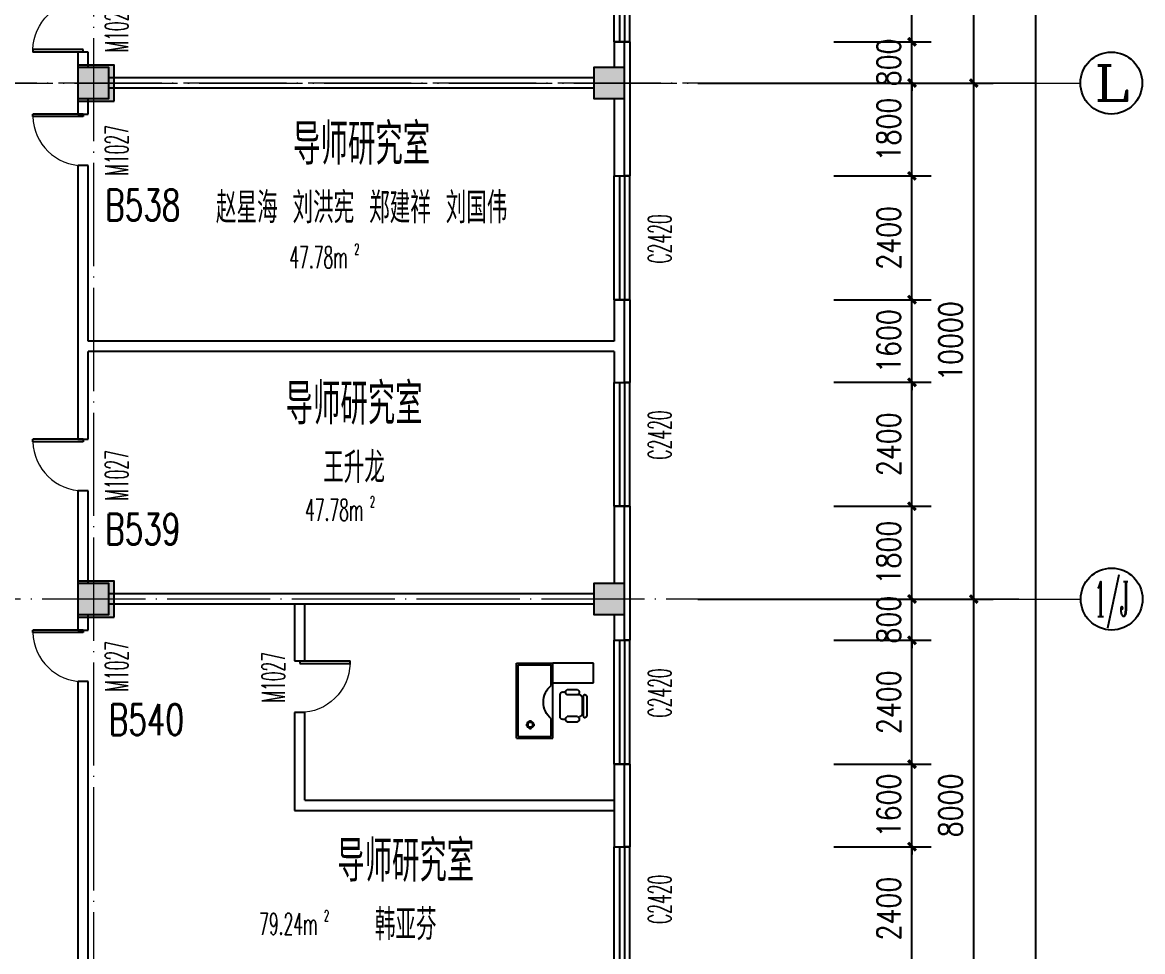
# Model space of a CAD drawing. Extents: x 1417642 to 3570900, y 124798 to 1191112.
# Drawn here: x 1577225 to 1598947, y 192000 to 210008 of the extents above; entities that cross this region are included whole.
import ezdxf
from ezdxf.enums import TextEntityAlignment as Align

# ---------------------------------------------------------------- set-up
doc = ezdxf.new("R2010")
doc.units = 0
doc.header["$LTSCALE"] = 1000
doc.header["$MEASUREMENT"] = 0
doc.linetypes.add('DOTE', pattern=[2.42, 2, -0.2, 0.02, -0.2])
doc.layers.get('0').update_dxf_attribs({"linetype": 'CONTINUOUS'})
doc.layers.get('Defpoints').update_dxf_attribs({"linetype": 'CONTINUOUS'})
for name, color, linetype in [('00家具', 144, 'CONTINUOUS'), ('AXIS', 3, 'CONTINUOUS'), ('AXIS_TEXT', 7, 'CONTINUOUS'), ('colu', 2, 'CONTINUOUS'), ('COLUMN', 9, 'CONTINUOUS'), ('DOTE', 1, 'DOTE'), ('FUR', 2, 'CONTINUOUS'), ('IFF-FURN', 6, 'CONTINUOUS'), ('PUB_DIM', 3, 'CONTINUOUS'), ('PUB_HATCH', 8, 'CONTINUOUS'), ('PUB_TEXT', 40, 'CONTINUOUS'), ('SPACE', 7, 'CONTINUOUS'), ('SURFACE', 6, 'CONTINUOUS'), ('tiaozheng', 20, 'CONTINUOUS'), ('WALL', 4, 'CONTINUOUS'), ('WALL-MOVE', 6, 'CONTINUOUS'), ('WINDOW', 2, 'CONTINUOUS'), ('WINDOW_TEXT', 7, 'CONTINUOUS'), ('填充', 252, 'CONTINUOUS'), ('柱填充', 8, 'CONTINUOUS')]:
    doc.layers.add(name, color=color, linetype=linetype)
doc.styles.add('_TCH_AXIS', font='COMPLEX', dxfattribs={"bigfont": 'GBCBIG'})
doc.styles.add('_TCH_SPACE', font='ROMANS', dxfattribs={"width": 0.7, "height": 5, "bigfont": 'Z'})
doc.styles.add('_TCH_WINDOW', font='ROMANS.shx', dxfattribs={"width": 0.7, "height": 400, "bigfont": 'Z.shx'})
doc.styles.add('DIM_FONT', font='SIMPLEX.shx', dxfattribs={"width": 0.8})
doc.styles.add('Z', font='ROMANS', dxfattribs={"width": 0.7, "bigfont": 'Z'})
doc.dimstyles.new('DIMN150', dxfattribs={"dimscale": 1.5, "dimtxt": 300, "dimasz": 100, "dimexe": 250, "dimexo": 300, "dimgap": 150, "dimtad": 1, "dimdec": 0, "dimzin": 0, "dimdsep": 46, "dimtxsty": 'DIM_FONT', "dimblk": 'ARCHTICK', "dimcen": 0.09, "dimdle": 1.5, "dimclrt": 7, "dimazin": 2, "dimtfac": 1, "dimtdec": 0, "dimtix": 1, "dimtmove": 2, "dimatfit": 3, "dimldrblk": 'ARCHTICK', "dimfxl": 1, "dimtolj": 1, "dimtzin": 0, "dimarcsym": 0})

# ---------------------------------------------------------------- blocks, each defined once
blk = doc.blocks.new('A$C76F941A3')
at = {"layer": '00家具', "color": 2, "linetype": 'ByBlock'}
for p, q in [((0, 1452), (0, 0)), ((0, 1452), (700, 1452)), ((30, 1422), (30, 30)), ((30, 1422), (670, 1422)), ((670, 1422), (670, 1076)), ((700, 1452), (700, 0)), ((950, 1088), (918, 1093)), ((979, 1139), (1184, 1139)), ((846, 1057), (846, 595)), ((1184, 1036), (979, 1036)), ((1197, 1046), (1217, 1043)), ((1275, 669), (1275, 984)), ((1292, 639), (1292, 1028)), ((1360, 639), (1360, 1028)), ((950, 565), (918, 559)), ((1184, 616), (979, 616)), ((979, 513), (1184, 513)), ((1197, 606), (1217, 610)), ((670, 433), (670, 30)), ((700, 383), (1495, 383)), ((1495, 383), (1495, 0)), ((0, 0), (700, 0)), ((30, 30), (670, 30)), ((1495, 0), (700, 0))]:
    blk.add_line(p, q, dxfattribs=at)
for centre, radius, start, end in [((905, 1028), 66.3, 78.4473, 153.8516), ((1011, 1088), 60.6, 121.8879, 238.1121), ((1152, 1088), 60.6, 301.8953, 58.1047), ((941, 755), 421, 130.1118, 229.8882), ((1206, 974), 69.4, 7.9219, 80.4409), ((1326, 1023), 34.7, 8.7722, 171.2278), ((1206, 678), 69.4, 279.5599, 352.0778), ((905, 624), 66.3, 206.1484, 281.5527), ((1011, 565), 60.6, 121.8879, 238.1121), ((1152, 565), 60.6, 301.8953, 58.1047), ((1326, 645), 34.7, 188.7714, 351.2286)]:
    blk.add_arc(centre, radius, start, end, dxfattribs=at)
at = {"layer": 'FUR', "color": 4}
for p, q in [((179, 1192), (236, 1192)), ((265, 1221), (265, 1288)), ((265, 1104), (265, 1163)), ((295, 1192), (353, 1192))]:
    blk.add_line(p, q, dxfattribs=at)
for radius in [66.6, 53.9]:
    blk.add_circle((265, 1192), radius, dxfattribs=at)
blk = doc.blocks.new('i89')
at = {"layer": '柱填充'}
h = blk.add_hatch(color=256, dxfattribs=at)
h.paths.add_polyline_path([(1555333, 501498), (1555333, 502098), (1554733, 502098), (1554733, 501498)])
h.paths.add_polyline_path([(1525733, 501498), (1525733, 502098), (1525133, 502098), (1525133, 501498)])
h.paths.add_polyline_path([(1517733, 501498), (1517733, 502098), (1517133, 502098), (1517133, 501498)])
h.paths.add_polyline_path([(1509733, 501498), (1509733, 502098), (1509133, 502098), (1509133, 501498)])
h.paths.add_polyline_path([(1501733, 501498), (1501733, 502098), (1501133, 502098), (1501133, 501498)])
h.paths.add_polyline_path([(1498133, 501498), (1498133, 502098), (1497533, 502098), (1497533, 501498)])
h.paths.add_polyline_path([(1498133, 529448), (1498133, 530148), (1497433, 530148), (1497433, 529448)])
h.paths.add_polyline_path([(1498133, 537448), (1498133, 538148), (1497433, 538148), (1497433, 537448)])
h.paths.add_polyline_path([(1541783, 545398), (1541783, 546098), (1541083, 546098), (1541083, 545398)])
h.paths.add_polyline_path([(1565333, 559098), (1565333, 559698), (1564733, 559698), (1564733, 559098)])
h.paths.add_polyline_path([(1565383, 549098), (1565383, 549798), (1564683, 549798), (1564683, 549098)])
h.paths.add_polyline_path([(1565333, 545498), (1565333, 546098), (1564733, 546098), (1564733, 545498)])
h.paths.add_polyline_path([(1565383, 538098), (1564683, 538098), (1564683, 537498), (1565383, 537498)])
h.paths.add_polyline_path([(1565333, 529498), (1565333, 530098), (1564733, 530098), (1564733, 529498)])
h.paths.add_polyline_path([(1565333, 519498), (1565333, 520098), (1564733, 520098), (1564733, 519498)])
h.paths.add_polyline_path([(1565333, 511498), (1565333, 512098), (1564733, 512098), (1564733, 511498)])
h.paths.add_polyline_path([(1565333, 501498), (1565333, 502098), (1564733, 502098), (1564733, 501498)])
h.paths.add_polyline_path([(1555333, 559098), (1555333, 559698), (1554733, 559698), (1554733, 559098)])
h.paths.add_polyline_path([(1555333, 549098), (1555333, 549698), (1554733, 549698), (1554733, 549098)])
h.paths.add_polyline_path([(1555333, 545498), (1555333, 546098), (1554733, 546098), (1554733, 545498)])
h.paths.add_polyline_path([(1555333, 537498), (1555333, 538098), (1554733, 538098), (1554733, 537498)])
h.paths.add_polyline_path([(1555433, 529448), (1555433, 530148), (1554733, 530148), (1554733, 529448)])
h.paths.add_polyline_path([(1555433, 519448), (1555433, 520148), (1554733, 520148), (1554733, 519448)])
h.paths.add_polyline_path([(1555433, 511498), (1555433, 512198), (1554733, 512198), (1554733, 511498)])
h.paths.add_polyline_path([(1551733, 557298), (1551733, 557898), (1551133, 557898), (1551133, 557298)])
h.paths.add_polyline_path([(1551783, 549098), (1551783, 549798), (1551083, 549798), (1551083, 549098)])
h.paths.add_polyline_path([(1551733, 545498), (1551733, 546098), (1551133, 546098), (1551133, 545498)])
h.paths.add_polyline_path([(1551733, 537498), (1551733, 538098), (1551133, 538098), (1551133, 537498)])
h.paths.add_polyline_path([(1551733, 529498), (1551733, 530098), (1551133, 530098), (1551133, 529498)])
h.paths.add_polyline_path([(1551733, 519498), (1551733, 520098), (1551133, 520098), (1551133, 519498)])
h.paths.add_polyline_path([(1551783, 511498), (1551783, 512198), (1551083, 512198), (1551083, 511498)])
h.paths.add_polyline_path([(1551733, 501498), (1551733, 502098), (1551133, 502098), (1551133, 501498)])
h.paths.add_polyline_path([(1541733, 559098), (1541733, 559698), (1541133, 559698), (1541133, 559098)])
h.paths.add_polyline_path([(1541733, 557298), (1541733, 557898), (1541133, 557898), (1541133, 557298)])
h.paths.add_polyline_path([(1541783, 549098), (1541783, 549798), (1541083, 549798), (1541083, 549098)])
h.paths.add_polyline_path([(1541733, 537498), (1541733, 538298), (1541133, 538298), (1541133, 537498)])
h.paths.add_polyline_path([(1541733, 519298), (1541733, 520098), (1541133, 520098), (1541133, 519298)])
h.paths.add_polyline_path([(1541833, 511498), (1541833, 512298), (1541033, 512298), (1541033, 511498)])
h.paths.add_polyline_path([(1541733, 501498), (1541733, 502098), (1541133, 502098), (1541133, 501498)])
h.paths.add_polyline_path([(1533733, 559098), (1533733, 559698), (1533133, 559698), (1533133, 559098)])
h.paths.add_polyline_path([(1533783, 549098), (1533783, 549798), (1533083, 549798), (1533083, 549098)])
h.paths.add_polyline_path([(1533733, 545498), (1533733, 546098), (1533133, 546098), (1533133, 545498)])
h.paths.add_polyline_path([(1533733, 537498), (1533733, 538298), (1533133, 538298), (1533133, 537498)])
h.paths.add_polyline_path([(1533733, 519298), (1533733, 520098), (1533133, 520098), (1533133, 519298)])
h.paths.add_polyline_path([(1533833, 511498), (1533833, 512298), (1533033, 512298), (1533033, 511498)])
h.paths.add_polyline_path([(1533733, 501498), (1533733, 502098), (1533133, 502098), (1533133, 501498)])
h.paths.add_polyline_path([(1525733, 559098), (1525733, 559698), (1525133, 559698), (1525133, 559098)])
h.paths.add_polyline_path([(1525783, 549098), (1525783, 549798), (1525083, 549798), (1525083, 549098)])
h.paths.add_polyline_path([(1525733, 545498), (1525733, 546098), (1525133, 546098), (1525133, 545498)])
h.paths.add_polyline_path([(1525733, 537498), (1525733, 538298), (1525133, 538298), (1525133, 537498)])
h.paths.add_polyline_path([(1525733, 519298), (1525733, 520098), (1525133, 520098), (1525133, 519298)])
h.paths.add_polyline_path([(1525833, 511498), (1525833, 512298), (1525033, 512298), (1525033, 511498)])
h.paths.add_polyline_path([(1517733, 559098), (1517733, 559698), (1517133, 559698), (1517133, 559098)])
h.paths.add_polyline_path([(1517783, 549098), (1517783, 549798), (1517083, 549798), (1517083, 549098)])
h.paths.add_polyline_path([(1517733, 545498), (1517733, 546098), (1517133, 546098), (1517133, 545498)])
h.paths.add_polyline_path([(1517733, 537498), (1517733, 538298), (1517133, 538298), (1517133, 537498)])
h.paths.add_polyline_path([(1517733, 519298), (1517733, 520098), (1517133, 520098), (1517133, 519298)])
h.paths.add_polyline_path([(1517833, 511498), (1517833, 512298), (1517033, 512298), (1517033, 511498)])
h.paths.add_polyline_path([(1509733, 559098), (1509733, 559698), (1509133, 559698), (1509133, 559098)])
h.paths.add_polyline_path([(1509783, 549098), (1509783, 549798), (1509083, 549798), (1509083, 549098)])
h.paths.add_polyline_path([(1509733, 545498), (1509733, 546098), (1509133, 546098), (1509133, 545498)])
h.paths.add_polyline_path([(1509733, 537498), (1509733, 538298), (1509133, 538298), (1509133, 537498)])
h.paths.add_polyline_path([(1509733, 519298), (1509733, 520098), (1509133, 520098), (1509133, 519298)])
h.paths.add_polyline_path([(1509833, 511498), (1509833, 512298), (1509033, 512298), (1509033, 511498)])
h.paths.add_polyline_path([(1509733, 480798), (1509733, 481398), (1509133, 481398), (1509133, 480798)])
h.paths.add_polyline_path([(1501733, 559098), (1501733, 559698), (1501133, 559698), (1501133, 559098)])
h.paths.add_polyline_path([(1501733, 549098), (1501733, 549698), (1501133, 549698), (1501133, 549098)])
h.paths.add_polyline_path([(1501733, 545498), (1501733, 546098), (1501133, 546098), (1501133, 545498)])
h.paths.add_polyline_path([(1501733, 537498), (1501733, 538098), (1501133, 538098), (1501133, 537498)])
h.paths.add_polyline_path([(1501733, 529498), (1501733, 530098), (1501133, 530098), (1501133, 529498)])
h.paths.add_polyline_path([(1501733, 519498), (1501733, 520098), (1501133, 520098), (1501133, 519498)])
h.paths.add_polyline_path([(1501833, 511498), (1501833, 512198), (1501133, 512198), (1501133, 511498)])
h.paths.add_polyline_path([(1501733, 480798), (1501733, 481398), (1501133, 481398), (1501133, 480798)])
h.paths.add_polyline_path([(1498133, 559098), (1498133, 559698), (1497533, 559698), (1497533, 559098)])
h.paths.add_polyline_path([(1498183, 549098), (1498183, 549798), (1497483, 549798), (1497483, 549098)])
h.paths.add_polyline_path([(1498133, 545498), (1498133, 546098), (1497533, 546098), (1497533, 545498)])
h.paths.add_polyline_path([(1498133, 519448), (1498133, 520148), (1497433, 520148), (1497433, 519448)])
h.paths.add_polyline_path([(1498133, 511448), (1498133, 512148), (1497433, 512148), (1497433, 511448)])
h.paths.add_polyline_path([(1498133, 480798), (1498133, 481398), (1497533, 481398), (1497533, 480798)])
h.paths.add_polyline_path([(1488133, 559098), (1488133, 559698), (1487533, 559698), (1487533, 559098)])
h.paths.add_polyline_path([(1488233, 549098), (1488233, 549798), (1487533, 549798), (1487533, 549098)])
h.paths.add_polyline_path([(1488133, 545498), (1488133, 546098), (1487533, 546098), (1487533, 545498)])
h.paths.add_polyline_path([(1488133, 537498), (1488133, 538098), (1487533, 538098), (1487533, 537498)])
h.paths.add_polyline_path([(1488133, 529498), (1488133, 530098), (1487533, 530098), (1487533, 529498)])
h.paths.add_polyline_path([(1488133, 519498), (1488133, 520098), (1487533, 520098), (1487533, 519498)])
h.paths.add_polyline_path([(1488133, 511498), (1488133, 512098), (1487533, 512098), (1487533, 511498)])
h.paths.add_polyline_path([(1488133, 501498), (1488133, 502098), (1487533, 502098), (1487533, 501498)])
h.paths.add_polyline_path([(1488133, 480798), (1488133, 481398), (1487533, 481398), (1487533, 480798)])
h.paths.add_polyline_path([(1498133, 484398), (1498133, 485198), (1497433, 485198), (1497433, 484398)])
h.paths.add_polyline_path([(1498134, 496298), (1498134, 497098), (1497433, 497098), (1497433, 496298)])
h.paths.add_polyline_path([(1487533, 497098), (1487533, 496298), (1488233, 496298), (1488233, 497098)])
h.paths.add_polyline_path([(1487533, 485198), (1487533, 484398), (1488233, 484398), (1488233, 485198)])
h.paths.add_polyline_path([(1509733, 496298), (1509733, 497098), (1509033, 497098), (1509033, 496298)])
h.paths.add_polyline_path([(1509733, 484398), (1509733, 485198), (1509033, 485198), (1509033, 484398)])
at = {"layer": 'colu'}
for points in [[(1555433, 529448), (1555433, 530148), (1554733, 530148), (1554733, 529448)], [(1565333, 529498), (1565333, 530098), (1564733, 530098), (1564733, 529498)], [(1555433, 519448), (1555433, 520148), (1554733, 520148), (1554733, 519448)], [(1565333, 519498), (1565333, 520098), (1564733, 520098), (1564733, 519498)]]:
    blk.add_lwpolyline(points, close=True, dxfattribs=at)
blk = doc.blocks.new('_ArchTick')
at = {"color": 0, "linetype": 'ByBlock', "const_width": 0.4}
blk.add_lwpolyline([(-0.5, -0.5), (0.5, 0.5)], dxfattribs=at)
blk = doc.blocks.new('*D264')
at = {"layer": 'Defpoints', "color": 0}
for p in [(1592509, 194033), (1594475, 194033), (1592509, 191633)]:
    blk.add_point(p, dxfattribs=at)
at = {"layer": 'PUB_DIM', "color": 0, "lineweight": -2}
for p, q in [((1592959, 194033), (1594850, 194033)), ((1594475, 191630), (1594475, 194035)), ((1592959, 191633), (1594850, 191633))]:
    blk.add_line(p, q, dxfattribs=at)
at = {"layer": 'PUB_DIM', "color": 0, "lineweight": -2, "xscale": 150, "yscale": 150, "zscale": 150}
for p, rotation in [((1594475, 194033), 90), ((1594475, 191633), 270)]:
    blk.add_blockref('_ArchTick', p, dxfattribs=dict(at, rotation=rotation))
at = {"layer": 'PUB_DIM', "color": 7, "insert": (1594025, 192833), "char_height": 450, "attachment_point": 5, "rotation": 90, "style": 'DIM_FONT'}
blk.add_mtext('\\A1;2400', dxfattribs=at)
blk = doc.blocks.new('*D265')
at = {"layer": 'Defpoints', "color": 0}
for p in [(1592509, 195633), (1594475, 195633), (1592509, 194033)]:
    blk.add_point(p, dxfattribs=at)
at = {"layer": 'PUB_DIM', "color": 0, "lineweight": -2}
for p, q in [((1594475, 195633), (1594475, 195783)), ((1592959, 195633), (1594850, 195633)), ((1594475, 194033), (1594475, 195633)), ((1592959, 194033), (1594850, 194033)), ((1594475, 194033), (1594475, 193883))]:
    blk.add_line(p, q, dxfattribs=at)
at = {"layer": 'PUB_DIM', "color": 0, "lineweight": -2, "xscale": 150, "yscale": 150, "zscale": 150}
for p, rotation in [((1594475, 195633), 270), ((1594475, 194033), 90)]:
    blk.add_blockref('_ArchTick', p, dxfattribs=dict(at, rotation=rotation))
at = {"layer": 'PUB_DIM', "color": 7, "insert": (1594025, 194833), "char_height": 450, "attachment_point": 5, "rotation": 90, "style": 'DIM_FONT'}
blk.add_mtext('\\A1;1600', dxfattribs=at)
blk = doc.blocks.new('*D266')
at = {"layer": 'Defpoints', "color": 0}
for p in [(1592509, 198033), (1594475, 198033), (1592509, 195633)]:
    blk.add_point(p, dxfattribs=at)
at = {"layer": 'PUB_DIM', "color": 0, "lineweight": -2}
for p, q in [((1592959, 198033), (1594850, 198033)), ((1594475, 195630), (1594475, 198035)), ((1592959, 195633), (1594850, 195633))]:
    blk.add_line(p, q, dxfattribs=at)
at = {"layer": 'PUB_DIM', "color": 0, "lineweight": -2, "xscale": 150, "yscale": 150, "zscale": 150}
for p, rotation in [((1594475, 198033), 90), ((1594475, 195633), 270)]:
    blk.add_blockref('_ArchTick', p, dxfattribs=dict(at, rotation=rotation))
at = {"layer": 'PUB_DIM', "color": 7, "insert": (1594025, 196833), "char_height": 450, "attachment_point": 5, "rotation": 90, "style": 'DIM_FONT'}
blk.add_mtext('\\A1;2400', dxfattribs=at)
blk = doc.blocks.new('*D267')
at = {"layer": 'Defpoints', "color": 0}
for p in [(1592509, 198833), (1594475, 198833), (1592509, 198033)]:
    blk.add_point(p, dxfattribs=at)
at = {"layer": 'PUB_DIM', "color": 0, "lineweight": -2}
for p, q in [((1594475, 198833), (1594475, 198983)), ((1592959, 198833), (1594850, 198833)), ((1594475, 198033), (1594475, 198833)), ((1592959, 198033), (1594850, 198033)), ((1594475, 198033), (1594475, 197883))]:
    blk.add_line(p, q, dxfattribs=at)
at = {"layer": 'PUB_DIM', "color": 0, "lineweight": -2, "xscale": 150, "yscale": 150, "zscale": 150}
for p, rotation in [((1594475, 198833), 270), ((1594475, 198033), 90)]:
    blk.add_blockref('_ArchTick', p, dxfattribs=dict(at, rotation=rotation))
at = {"layer": 'PUB_DIM', "color": 7, "insert": (1594025, 198433), "char_height": 450, "attachment_point": 5, "rotation": 90, "style": 'DIM_FONT'}
blk.add_mtext('\\A1;800', dxfattribs=at)
blk = doc.blocks.new('*D268')
at = {"layer": 'Defpoints', "color": 0}
for p in [(1592509, 200633), (1594475, 200633), (1592509, 198833)]:
    blk.add_point(p, dxfattribs=at)
at = {"layer": 'PUB_DIM', "color": 0, "lineweight": -2}
for p, q in [((1592959, 200633), (1594850, 200633)), ((1594475, 198831), (1594475, 200635)), ((1592959, 198833), (1594850, 198833))]:
    blk.add_line(p, q, dxfattribs=at)
at = {"layer": 'PUB_DIM', "color": 0, "lineweight": -2, "xscale": 150, "yscale": 150, "zscale": 150}
for p, rotation in [((1594475, 200633), 90), ((1594475, 198833), 270)]:
    blk.add_blockref('_ArchTick', p, dxfattribs=dict(at, rotation=rotation))
at = {"layer": 'PUB_DIM', "color": 7, "insert": (1594025, 199733), "char_height": 450, "attachment_point": 5, "rotation": 90, "style": 'DIM_FONT'}
blk.add_mtext('\\A1;1800', dxfattribs=at)
blk = doc.blocks.new('*D269')
at = {"layer": 'Defpoints', "color": 0}
for p in [(1592509, 203033), (1594475, 203033), (1592509, 200633)]:
    blk.add_point(p, dxfattribs=at)
at = {"layer": 'PUB_DIM', "color": 0, "lineweight": -2}
for p, q in [((1592959, 203033), (1594850, 203033)), ((1594475, 200630), (1594475, 203035)), ((1592959, 200633), (1594850, 200633))]:
    blk.add_line(p, q, dxfattribs=at)
at = {"layer": 'PUB_DIM', "color": 0, "lineweight": -2, "xscale": 150, "yscale": 150, "zscale": 150}
for p, rotation in [((1594475, 203033), 90), ((1594475, 200633), 270)]:
    blk.add_blockref('_ArchTick', p, dxfattribs=dict(at, rotation=rotation))
at = {"layer": 'PUB_DIM', "color": 7, "insert": (1594025, 201833), "char_height": 450, "attachment_point": 5, "rotation": 90, "style": 'DIM_FONT'}
blk.add_mtext('\\A1;2400', dxfattribs=at)
blk = doc.blocks.new('*D270')
at = {"layer": 'Defpoints', "color": 0}
for p in [(1592509, 204633), (1594475, 204633), (1592509, 203033)]:
    blk.add_point(p, dxfattribs=at)
at = {"layer": 'PUB_DIM', "color": 0, "lineweight": -2}
for p, q in [((1592959, 204633), (1594850, 204633)), ((1594475, 204633), (1594475, 204783)), ((1594475, 203033), (1594475, 204633)), ((1592959, 203033), (1594850, 203033)), ((1594475, 203033), (1594475, 202883))]:
    blk.add_line(p, q, dxfattribs=at)
at = {"layer": 'PUB_DIM', "color": 0, "lineweight": -2, "xscale": 150, "yscale": 150, "zscale": 150}
for p, rotation in [((1594475, 204633), 270), ((1594475, 203033), 90)]:
    blk.add_blockref('_ArchTick', p, dxfattribs=dict(at, rotation=rotation))
at = {"layer": 'PUB_DIM', "color": 7, "insert": (1594025, 203833), "char_height": 450, "attachment_point": 5, "rotation": 90, "style": 'DIM_FONT'}
blk.add_mtext('\\A1;1600', dxfattribs=at)
blk = doc.blocks.new('*D271')
at = {"layer": 'Defpoints', "color": 0}
for p in [(1592509, 207033), (1594475, 207033), (1592509, 204633)]:
    blk.add_point(p, dxfattribs=at)
at = {"layer": 'PUB_DIM', "color": 0, "lineweight": -2}
for p, q in [((1592959, 207033), (1594850, 207033)), ((1594475, 204630), (1594475, 207035)), ((1592959, 204633), (1594850, 204633))]:
    blk.add_line(p, q, dxfattribs=at)
at = {"layer": 'PUB_DIM', "color": 0, "lineweight": -2, "xscale": 150, "yscale": 150, "zscale": 150}
for p, rotation in [((1594475, 207033), 90), ((1594475, 204633), 270)]:
    blk.add_blockref('_ArchTick', p, dxfattribs=dict(at, rotation=rotation))
at = {"layer": 'PUB_DIM', "color": 7, "insert": (1594025, 205833), "char_height": 450, "attachment_point": 5, "rotation": 90, "style": 'DIM_FONT'}
blk.add_mtext('\\A1;2400', dxfattribs=at)
blk = doc.blocks.new('*D272')
at = {"layer": 'Defpoints', "color": 0}
for p in [(1592509, 208833), (1594475, 208833), (1592509, 207033)]:
    blk.add_point(p, dxfattribs=at)
at = {"layer": 'PUB_DIM', "color": 0, "lineweight": -2}
for p, q in [((1592959, 208833), (1594850, 208833)), ((1594475, 207030), (1594475, 208835)), ((1592959, 207033), (1594850, 207033))]:
    blk.add_line(p, q, dxfattribs=at)
at = {"layer": 'PUB_DIM', "color": 0, "lineweight": -2, "xscale": 150, "yscale": 150, "zscale": 150}
for p, rotation in [((1594475, 208833), 90), ((1594475, 207033), 270)]:
    blk.add_blockref('_ArchTick', p, dxfattribs=dict(at, rotation=rotation))
at = {"layer": 'PUB_DIM', "color": 7, "insert": (1594025, 207933), "char_height": 450, "attachment_point": 5, "rotation": 90, "style": 'DIM_FONT'}
blk.add_mtext('\\A1;1800', dxfattribs=at)
blk = doc.blocks.new('*D273')
at = {"layer": 'Defpoints', "color": 0}
for p in [(1592509, 209633), (1594475, 209633), (1592509, 208833)]:
    blk.add_point(p, dxfattribs=at)
at = {"layer": 'PUB_DIM', "color": 0, "lineweight": -2}
for p, q in [((1592959, 209633), (1594850, 209633)), ((1594475, 209633), (1594475, 209783)), ((1594475, 208833), (1594475, 209633)), ((1592959, 208833), (1594850, 208833)), ((1594475, 208833), (1594475, 208683))]:
    blk.add_line(p, q, dxfattribs=at)
at = {"layer": 'PUB_DIM', "color": 0, "lineweight": -2, "xscale": 150, "yscale": 150, "zscale": 150}
for p, rotation in [((1594475, 209633), 270), ((1594475, 208833), 90)]:
    blk.add_blockref('_ArchTick', p, dxfattribs=dict(at, rotation=rotation))
at = {"layer": 'PUB_DIM', "color": 7, "insert": (1594025, 209233), "char_height": 450, "attachment_point": 5, "rotation": 90, "style": 'DIM_FONT'}
blk.add_mtext('\\A1;800', dxfattribs=at)
blk = doc.blocks.new('*D274')
at = {"layer": 'Defpoints', "color": 0}
for p in [(1592509, 212033), (1594475, 212033), (1592509, 209633)]:
    blk.add_point(p, dxfattribs=at)
at = {"layer": 'PUB_DIM', "color": 0, "lineweight": -2}
for p, q in [((1592959, 212033), (1594850, 212033)), ((1594475, 209630), (1594475, 212035)), ((1592959, 209633), (1594850, 209633))]:
    blk.add_line(p, q, dxfattribs=at)
at = {"layer": 'PUB_DIM', "color": 0, "lineweight": -2, "xscale": 150, "yscale": 150, "zscale": 150}
for p, rotation in [((1594475, 212033), 90), ((1594475, 209633), 270)]:
    blk.add_blockref('_ArchTick', p, dxfattribs=dict(at, rotation=rotation))
at = {"layer": 'PUB_DIM', "color": 7, "insert": (1594025, 210833), "char_height": 450, "attachment_point": 5, "rotation": 90, "style": 'DIM_FONT'}
blk.add_mtext('\\A1;2400', dxfattribs=at)
blk = doc.blocks.new('*D318')
at = {"layer": 'Defpoints', "color": 0}
for p in [(1594168, 238433), (1596875, 238433), (1594168, 139833)]:
    blk.add_point(p, dxfattribs=at)
at = {"layer": 'PUB_DIM', "color": 0, "lineweight": -2}
for p, q in [((1594618, 238433), (1597250, 238433)), ((1596875, 139830), (1596875, 238435)), ((1594618, 139833), (1597250, 139833))]:
    blk.add_line(p, q, dxfattribs=at)
at = {"layer": 'PUB_DIM', "color": 0, "lineweight": -2, "xscale": 150, "yscale": 150, "zscale": 150}
for p, rotation in [((1596875, 238433), 90), ((1596875, 139833), 270)]:
    blk.add_blockref('_ArchTick', p, dxfattribs=dict(at, rotation=rotation))
at = {"layer": 'PUB_DIM', "color": 7, "insert": (1596425, 189133), "char_height": 450, "attachment_point": 5, "rotation": 90, "style": 'DIM_FONT'}
blk.add_mtext('\\A1;98600', dxfattribs=at)
blk = doc.blocks.new('*D775')
at = {"layer": 'AXIS', "color": 0, "lineweight": -2}
for p, q in [((1590325, 216833), (1596049, 216833)), ((1595674, 208830), (1595674, 216835)), ((1590325, 208833), (1596049, 208833))]:
    blk.add_line(p, q, dxfattribs=at)
at = {"layer": 'Defpoints', "color": 0}
for p in [(1589875, 216833), (1595674, 216833), (1589875, 208833)]:
    blk.add_point(p, dxfattribs=at)
at = {"layer": 'AXIS', "color": 0, "lineweight": -2, "xscale": 150, "yscale": 150, "zscale": 150}
for p, rotation in [((1595674, 216833), 90), ((1595674, 208833), 270)]:
    blk.add_blockref('_ArchTick', p, dxfattribs=dict(at, rotation=rotation))
at = {"layer": 'AXIS', "color": 7, "insert": (1595224, 212833), "char_height": 450, "attachment_point": 5, "rotation": 90, "style": 'DIM_FONT'}
blk.add_mtext('\\A1;8000', dxfattribs=at)
blk = doc.blocks.new('*D776')
at = {"layer": 'AXIS', "color": 0, "lineweight": -2}
for p, q in [((1590325, 208833), (1596049, 208833)), ((1595674, 198831), (1595674, 208835)), ((1590325, 198833), (1596049, 198833))]:
    blk.add_line(p, q, dxfattribs=at)
at = {"layer": 'Defpoints', "color": 0}
for p in [(1589875, 208833), (1595674, 208833), (1589875, 198833)]:
    blk.add_point(p, dxfattribs=at)
at = {"layer": 'AXIS', "color": 0, "lineweight": -2, "xscale": 150, "yscale": 150, "zscale": 150}
for p, rotation in [((1595674, 208833), 90), ((1595674, 198833), 270)]:
    blk.add_blockref('_ArchTick', p, dxfattribs=dict(at, rotation=rotation))
at = {"layer": 'AXIS', "color": 7, "insert": (1595224, 203833), "char_height": 450, "attachment_point": 5, "rotation": 90, "style": 'DIM_FONT'}
blk.add_mtext('\\A1;10000', dxfattribs=at)
blk = doc.blocks.new('*D777')
at = {"layer": 'AXIS', "color": 0, "lineweight": -2}
for p, q in [((1590325, 198833), (1596049, 198833)), ((1595674, 190831), (1595674, 198835)), ((1590325, 190833), (1596049, 190833))]:
    blk.add_line(p, q, dxfattribs=at)
at = {"layer": 'Defpoints', "color": 0}
for p in [(1589875, 198833), (1595674, 198833), (1589875, 190833)]:
    blk.add_point(p, dxfattribs=at)
at = {"layer": 'AXIS', "color": 0, "lineweight": -2, "xscale": 150, "yscale": 150, "zscale": 150}
for p, rotation in [((1595674, 198833), 90), ((1595674, 190833), 270)]:
    blk.add_blockref('_ArchTick', p, dxfattribs=dict(at, rotation=rotation))
at = {"layer": 'AXIS', "color": 7, "insert": (1595224, 194833), "char_height": 450, "attachment_point": 5, "rotation": 90, "style": 'DIM_FONT'}
blk.add_mtext('\\A1;8000', dxfattribs=at)
blk = doc.blocks.new('_FZH')
blk.add_lwpolyline([(-0.5, -0.5), (0.5, -0.5), (0.5, 0.5), (-0.5, 0.5)], close=True)
at = {"layer": 'PUB_HATCH'}
blk.add_solid([(-0.5, -0.5), (0.5, -0.5), (-0.5, 0.5), (0.5, 0.5)], dxfattribs=at)
blk = doc.blocks.new('$TCHSYS$WIN2D')
for p, q in [((-0.5, 0.5), (0.5, 0.5)), ((-0.5, 0.5), (-0.5, -0.5)), ((0.5, 0.5), (0.5, -0.5)), ((0.5, 0.1667), (-0.5, 0.1667)), ((0.5, -0.1667), (-0.5, -0.1667)), ((-0.5, -0.5), (0.5, -0.5))]:
    blk.add_line(p, q)
blk = doc.blocks.new('$DorLib2D$00000001')
for p, q in [((0.45, 0.975), (0.5, 0.975)), ((0.45, 0), (0.45, 0.975)), ((0.5, 0), (0.5, 0.975)), ((0.5, 0), (0.45, 0))]:
    blk.add_line(p, q)
at = {"lineweight": 13}
blk.add_arc((0.475, 0), 0.975, 91.4693, 180, dxfattribs=at)

msp = doc.modelspace()

# ---------------------------------------------------------------- linework, layer by layer
at = {"layer": 'AXIS', "lineweight": 0}
for p, q in [((1592616.2, 208832.7), (1597740.8, 208832.7)), ((1592622.6, 198832.8), (1597747.3, 198832.8))]:
    msp.add_line(p, q, dxfattribs=at)
at = {"layer": 'AXIS'}
for centre in [(1598340.8, 208832.7), (1598347.3, 198832.8)]:
    msp.add_circle(centre, 600, dxfattribs=at)
at = {"layer": 'DOTE', "lineweight": 0}
for points in [[(1578603.1, 243584), (1578603.1, 132632.2)], [(1596866.6, 208832.7), (1501603.1, 208832.7)], [(1527415.7, 208832.7), (1596018.3, 208832.7)], [(1596549.7, 198832.6), (1501403.1, 198832.7)]]:
    msp.add_lwpolyline(points, dxfattribs=at)
at = {"layer": 'SURFACE'}
for p, q in [((1589003.1, 209632.7), (1588903.1, 209632.7)), ((1589003.1, 209632.7), (1589003.1, 208832.7)), ((1589003.1, 208832.7), (1589003.1, 207032.7)), ((1589003.1, 207032.7), (1588903.1, 207032.7)), ((1589003.1, 204632.7), (1588903.1, 204632.7)), ((1589003.1, 204632.7), (1589003.1, 203732.7)), ((1589003.1, 203732.7), (1589003.1, 203032.7)), ((1589003.1, 203032.7), (1588903.1, 203032.7)), ((1589003.1, 200632.7), (1588903.1, 200632.7)), ((1589003.1, 200632.7), (1589003.1, 198832.7)), ((1589003.1, 198832.7), (1589003.1, 198032.7)), ((1589003.1, 198032.7), (1588903.1, 198032.7)), ((1589003.1, 195632.7), (1588903.1, 195632.7)), ((1589003.1, 195632.7), (1589003.1, 194832.7)), ((1589003.1, 194832.7), (1589003.1, 194032.7)), ((1589003.1, 194032.7), (1588903.1, 194032.7))]:
    msp.add_line(p, q, dxfattribs=at)
at = {"layer": 'WALL'}
for p, q in [((1588903.1, 209632.7), (1588703.1, 209632.7)), ((1588703.1, 209632.7), (1588703.1, 209132.7)), ((1588903.1, 209132.7), (1588903.1, 209632.7)), ((1578503.1, 209432.7), (1578303.1, 209432.7)), ((1578303.1, 209432.7), (1578303.1, 209132.7)), ((1578503.1, 209132.7), (1578503.1, 209432.7)), ((1588303.1, 208932.7), (1578903.1, 208932.7)), ((1578303.1, 208532.7), (1578303.1, 208232.7)), ((1578503.1, 208232.7), (1578503.1, 208532.7)), ((1588303.1, 208732.7), (1578903.1, 208732.7)), ((1588703.1, 208532.7), (1588703.1, 207032.7)), ((1588903.1, 207032.7), (1588903.1, 208532.7)), ((1578303.1, 208232.7), (1578503.1, 208232.7)), ((1578503.1, 207232.7), (1578303.1, 207232.7)), ((1578303.1, 207232.7), (1578303.1, 203732.7)), ((1578503.1, 203832.7), (1578503.1, 207232.7)), ((1588703.1, 207032.7), (1588903.1, 207032.7)), ((1588903.1, 204632.7), (1588703.1, 204632.7)), ((1588703.1, 204632.7), (1588703.1, 203832.7)), ((1588903.1, 203732.7), (1588903.1, 204632.7)), ((1588703.1, 203832.7), (1578503.1, 203832.7)), ((1578303.1, 203732.7), (1578303.1, 201932.7)), ((1578503.1, 201932.7), (1578503.1, 203632.7)), ((1588703.1, 203632.7), (1578503.1, 203632.7)), ((1588703.1, 203632.7), (1588703.1, 203032.7)), ((1588903.1, 203032.7), (1588903.1, 203732.7)), ((1588703.1, 203032.7), (1588903.1, 203032.7)), ((1578303.1, 201932.7), (1578503.1, 201932.7)), ((1578503.1, 200932.7), (1578303.1, 200932.7)), ((1578303.1, 200932.7), (1578303.1, 199132.7)), ((1578503.1, 199132.7), (1578503.1, 200932.7)), ((1588903.1, 200632.7), (1588703.1, 200632.7)), ((1588703.1, 200632.7), (1588703.1, 199132.7)), ((1588903.1, 199132.7), (1588903.1, 200632.7)), ((1582603.1, 198932.7), (1578903.1, 198932.7)), ((1588303.1, 198932.7), (1582603.1, 198932.7)), ((1582603.1, 198732.7), (1578903.1, 198732.7)), ((1588303.1, 198732.7), (1582603.1, 198732.7)), ((1578303.1, 198532.7), (1578303.1, 198232.7)), ((1578503.1, 198232.7), (1578503.1, 198532.7)), ((1588703.1, 198532.7), (1588703.1, 198032.7)), ((1588903.1, 198032.7), (1588903.1, 198532.7)), ((1578303.1, 198232.7), (1578503.1, 198232.7)), ((1588703.1, 198032.7), (1588903.1, 198032.7)), ((1578503.1, 197232.7), (1578303.1, 197232.7)), ((1578303.1, 197232.7), (1578303.1, 191132.7)), ((1578503.1, 191132.7), (1578503.1, 197232.7)), ((1588903.1, 195632.7), (1588703.1, 195632.7)), ((1588703.1, 195632.7), (1588703.1, 194832.7)), ((1588903.1, 194832.7), (1588903.1, 195632.7)), ((1588703.1, 194832.7), (1588703.1, 194032.7)), ((1588903.1, 194032.7), (1588903.1, 194832.7)), ((1588703.1, 194032.7), (1588903.1, 194032.7))]:
    msp.add_line(p, q, dxfattribs=at)
at = {"layer": 'WALL-MOVE'}
for p, q in [((1582503.1, 198732.7), (1582503.1, 197632.7)), ((1582703.1, 197632.7), (1582703.1, 198732.7)), ((1582503.1, 197632.7), (1582703.1, 197632.7)), ((1582703.1, 196632.7), (1582503.1, 196632.7)), ((1582503.1, 196632.7), (1582503.1, 194732.7)), ((1582703.1, 194932.7), (1582703.1, 196632.7)), ((1582703.1, 194932.7), (1588703.1, 194932.7)), ((1582503.1, 194732.7), (1588703.1, 194732.7))]:
    msp.add_line(p, q, dxfattribs=at)

# ---------------------------------------------------------------- block references
at = {"layer": 'COLUMN', "lineweight": 0, "xscale": 600, "yscale": 600, "zscale": 600}
for p in [(1578603.1, 208832.7), (1588603.1, 208832.7), (1578603.1, 198832.7), (1588603.1, 198832.7)]:
    msp.add_blockref('_FZH', p, dxfattribs=at)
at = {"layer": 'IFF-FURN', "xscale": -1, "rotation": 180}
msp.add_blockref('A$C76F941A3', (1586807.7, 197590.1), dxfattribs=at)
at = {"layer": 'tiaozheng'}
msp.add_blockref('i89', (23570, -320965.6), dxfattribs=at)
at = {"layer": 'WINDOW', "color": 2}
ref = msp.add_blockref('$TCHSYS$WIN2D', (1588853.1, 210832.7), dxfattribs=dict(at, xscale=-2400, yscale=-300, zscale=-2400, rotation=270))
ref.add_attrib('A', 'C2420', (1589806, 210334), dxfattribs={"layer": 'WINDOW_TEXT', "color": 2, "height": 446.25, "rotation": 90, "style": '_TCH_WINDOW', "width": 0.494118})
at = {"layer": 'WINDOW', "lineweight": 0}
ref = msp.add_blockref('$DorLib2D$00000001', (1578403.1, 209932.7), dxfattribs=dict(at, xscale=-1000, yscale=1000, zscale=-1000, rotation=90))
ref.add_attrib('A', 'M1027', (1579274.7, 209423.5), dxfattribs={"layer": 'WINDOW_TEXT', "lineweight": 0, "height": 446.25, "rotation": 90, "style": '_TCH_WINDOW', "width": 0.494118})
ref = msp.add_blockref('$DorLib2D$00000001', (1578403.1, 207732.7), dxfattribs=dict(at, xscale=1000, yscale=1000, zscale=1000, rotation=90))
ref.add_attrib('A', 'M1027', (1579274.7, 207035.9), dxfattribs={"layer": 'WINDOW_TEXT', "lineweight": 0, "height": 446.25, "rotation": 90, "style": '_TCH_WINDOW', "width": 0.494118})
at = {"layer": 'WINDOW', "color": 2}
ref = msp.add_blockref('$TCHSYS$WIN2D', (1588853.1, 205832.7), dxfattribs=dict(at, xscale=-2400, yscale=-300, zscale=-2400, rotation=270))
ref.add_attrib('A', 'C2420', (1589806, 205334), dxfattribs={"layer": 'WINDOW_TEXT', "color": 2, "height": 446.25, "rotation": 90, "style": '_TCH_WINDOW', "width": 0.494118})
ref = msp.add_blockref('$TCHSYS$WIN2D', (1588853.1, 201832.7), dxfattribs=dict(at, xscale=-2400, yscale=-300, zscale=-2400, rotation=270))
ref.add_attrib('A', 'C2420', (1589806, 201534), dxfattribs={"layer": 'WINDOW_TEXT', "color": 2, "height": 446.25, "rotation": 90, "style": '_TCH_WINDOW', "width": 0.494118})
at = {"layer": 'WINDOW', "lineweight": 0}
ref = msp.add_blockref('$DorLib2D$00000001', (1578403.1, 201432.7), dxfattribs=dict(at, xscale=1000, yscale=1000, zscale=1000, rotation=90))
ref.add_attrib('A', 'M1027', (1579274.7, 200735.9), dxfattribs={"layer": 'WINDOW_TEXT', "lineweight": 0, "height": 446.25, "rotation": 90, "style": '_TCH_WINDOW', "width": 0.494118})
ref = msp.add_blockref('$DorLib2D$00000001', (1578403.1, 197732.7), dxfattribs=dict(at, xscale=1000, yscale=1000, zscale=1000, rotation=90))
ref.add_attrib('A', 'M1027', (1579274.7, 197035.9), dxfattribs={"layer": 'WINDOW_TEXT', "lineweight": 0, "height": 446.25, "rotation": 90, "style": '_TCH_WINDOW', "width": 0.494118})
at = {"layer": 'WINDOW', "color": 2}
ref = msp.add_blockref('$TCHSYS$WIN2D', (1588853.1, 196832.7), dxfattribs=dict(at, xscale=-2400, yscale=-300, zscale=-2400, rotation=270))
ref.add_attrib('A', 'C2420', (1589806, 196534), dxfattribs={"layer": 'WINDOW_TEXT', "color": 2, "height": 446.25, "rotation": 90, "style": '_TCH_WINDOW', "width": 0.494118})
at = {"layer": 'WINDOW', "lineweight": 0}
ref = msp.add_blockref('$DorLib2D$00000001', (1582603.1, 197132.7), dxfattribs=dict(at, xscale=1000, yscale=-1000, zscale=1000, rotation=90))
ref.add_attrib('A', 'M1027', (1582313.7, 196823.5), dxfattribs={"layer": 'WINDOW_TEXT', "lineweight": 0, "height": 446.25, "rotation": 90, "style": '_TCH_WINDOW', "width": 0.494118})
at = {"layer": 'WINDOW', "color": 2}
ref = msp.add_blockref('$TCHSYS$WIN2D', (1588853.1, 192832.7), dxfattribs=dict(at, xscale=-2400, yscale=-300, zscale=-2400, rotation=270))
ref.add_attrib('A', 'C2420', (1589806, 192534), dxfattribs={"layer": 'WINDOW_TEXT', "color": 2, "height": 446.25, "rotation": 90, "style": '_TCH_WINDOW', "width": 0.494118})

# ---------------------------------------------------------------- texts
at = {"layer": 'AXIS_TEXT', "style": '_TCH_AXIS'}
for s, height, width, p, p2 in [('L', 678.8, 1.4, (1598001.4, 208493.3), (1598680.2, 208493.3)), ('1/J', 678.82, 0.4375, (1598007.9, 198493.4), (1598686.7, 198493.4))]:
    msp.add_text(s, height=height, dxfattribs=dict(at, width=width)).set_placement(p, p2, align=Align.FIT)
at = {"layer": 'PUB_TEXT', "color": 1, "lineweight": 60, "style": 'Z', "width": 0.7}
for s, p in [('B538', (1578831.6, 206168)), ('B539', (1578831.6, 199887.5)), ('B540', (1578901.7, 196195.4))]:
    msp.add_text(s, height=600, dxfattribs=at).set_placement(p)
at = {"layer": 'SPACE', "style": '_TCH_SPACE', "width": 0.525}
for s, height, p in [('2', 210, (1583662.9, 205510.1)), ('47.78m', 420, (1582402.9, 205247.6)), ('47.78m', 420, (1582706.3, 200351.3)), ('2', 210, (1583966.3, 200613.8)), ('79.24m', 420, (1581816.7, 192328)), ('2', 210, (1583076.7, 192590.5))]:
    msp.add_text(s, height=height, dxfattribs=at).set_placement(p)
at = {"layer": '填充', "char_height": 800, "attachment_point": 2, "style": '_TCH_WINDOW'}
for s, insert, width in [('{\\C2;导师研究室\\P\\H0.75x;赵星海 刘洪宪 郑建祥 刘国伟}', (1583803.9, 208049.7), 6012.482), ('{\\C2;导师研究室\\P\\H0.75x;王升龙}', (1583656.6, 203015.6), 2889.828), ('{\\C2;导师研究室\\P\\H0.75x;韩亚芬}', (1584658.2, 194154.4), 2889.828)]:
    msp.add_mtext(s, dxfattribs=dict(at, insert=insert, width=width))

# ---------------------------------------------------------------- dimensions: what is measured, and where the dimension line sits
at = {"layer": 'AXIS'}
for p1, p2, picture, middle in [((1589875.5, 208832.7), (1589875.5, 216832.7), '*D775', (1595224.4, 212832.7)), ((1589875.5, 198832.8), (1589875.5, 208832.7), '*D776', (1595224.4, 203832.8)), ((1589875.5, 190832.8), (1589875.5, 198832.8), '*D777', (1595224.4, 194832.8))]:
    dim = msp.add_aligned_dim(p1=p1, p2=p2, distance=-5799, dimstyle='DIMN150', dxfattribs=at)
    dim.commit()
    dim.dimension.update_dxf_attribs({"geometry": picture, "text_midpoint": middle})
at = {"layer": 'PUB_DIM'}
for p1, p2, distance, picture, middle in [((1594167.5, 139832.7), (1594167.5, 238432.7), -2707.3, '*D318', (1596424.9, 189132.7)), ((1592508.6, 209632.7), (1592508.6, 212032.7), -1966.2, '*D274', (1594024.9, 210832.7)), ((1592508.6, 208832.7), (1592508.6, 209632.7), -1966.2, '*D273', (1594024.9, 209232.7)), ((1592508.6, 207032.7), (1592508.6, 208832.7), -1966.2, '*D272', (1594024.9, 207932.7)), ((1592508.6, 204632.7), (1592508.6, 207032.7), -1966.2, '*D271', (1594024.9, 205832.7)), ((1592508.6, 203032.7), (1592508.6, 204632.7), -1966.2, '*D270', (1594024.9, 203832.7)), ((1592508.6, 200632.7), (1592508.6, 203032.7), -1966.2, '*D269', (1594024.9, 201832.7)), ((1592508.6, 198832.8), (1592508.6, 200632.7), -1966.2, '*D268', (1594024.9, 199732.8)), ((1592508.6, 198032.7), (1592508.6, 198832.8), -1966.2, '*D267', (1594024.9, 198432.8)), ((1592508.6, 195632.7), (1592508.6, 198032.7), -1966.2, '*D266', (1594024.9, 196832.7)), ((1592508.6, 194032.7), (1592508.6, 195632.7), -1966.2, '*D265', (1594024.9, 194832.7)), ((1592508.6, 191632.7), (1592508.6, 194032.7), -1966.2, '*D264', (1594024.9, 192832.7))]:
    dim = msp.add_aligned_dim(p1=p1, p2=p2, distance=distance, dimstyle='DIMN150', dxfattribs=at)
    dim.commit()
    dim.dimension.update_dxf_attribs({"geometry": picture, "text_midpoint": middle})

doc.saveas('drawing.dxf')
